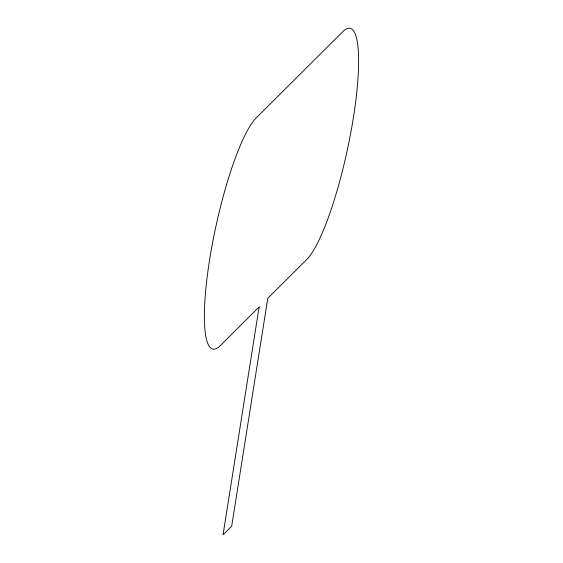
<?xml version="1.0" encoding="UTF-8"?>
<svg xmlns="http://www.w3.org/2000/svg" width="563" height="563" viewBox="0 0 563 563"><rect width="100%" height="100%" fill="white"/><g stroke="black" fill="none" stroke-linecap="round" stroke-linejoin="round"><path stroke-width="0.84" d="M259.135 306.948L223.032 534.85L231.674 526.243L267.77 298.334L306.645 259.599A120.144 22.999 -77.8 0 0 353.494 116.949A120.144 22.999 -77.8 0 0 342.74 31.697L256.355 117.78A120.144 22.999 -77.8 0 0 209.506 260.423A120.144 22.999 -77.8 0 0 220.26 345.682L259.135 306.948"/></g></svg>
